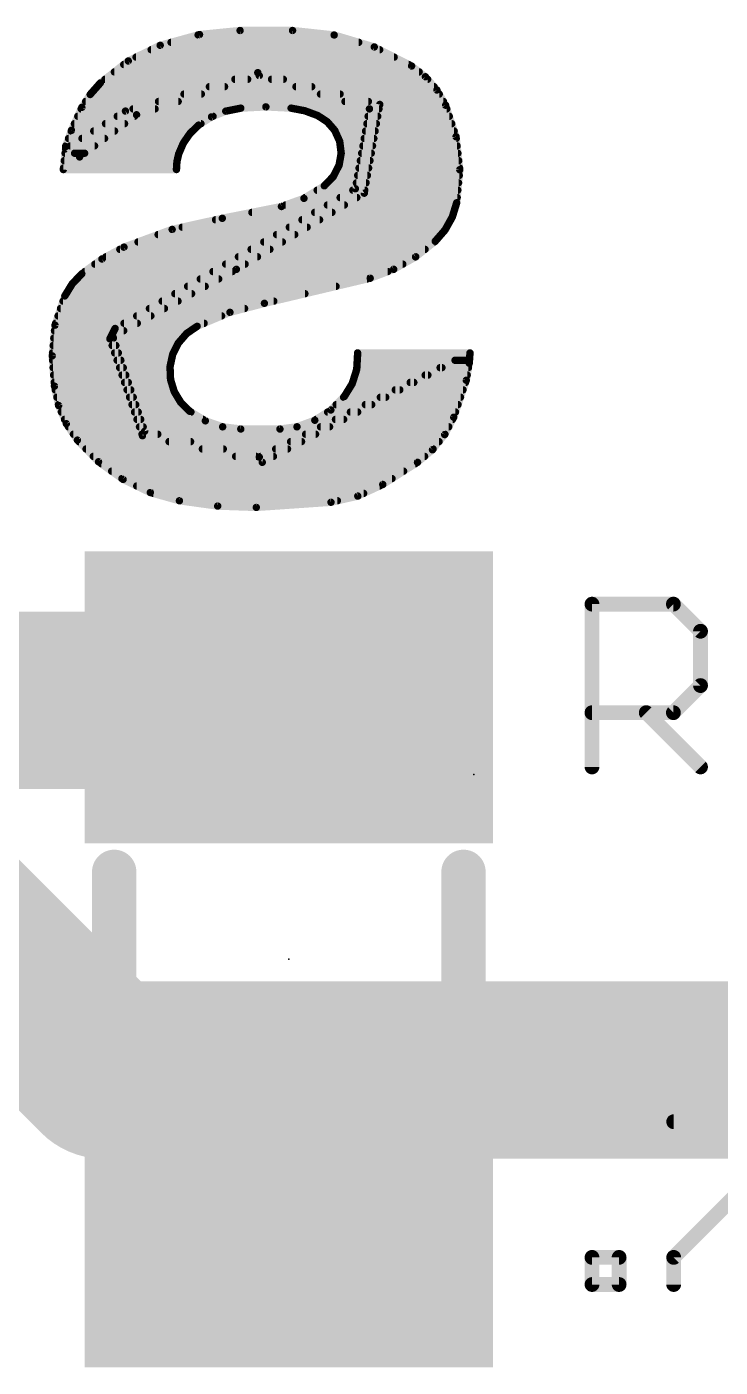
# Model space of a CAD drawing. Extents: x -25 to 82, y -12 to 21.
# Drawn here: x 34.787 to 37.169, y 6.345 to 10.95 of the extents above; entities that cross this region are included whole.
import ezdxf

# ---------------------------------------------------------------- set-up
doc = ezdxf.new("R2010")
doc.units = 0
for name, color, linetype in [('1', 12, 'CONTINUOUS'), ('16', 132, 'CONTINUOUS'), ('21', 53, 'CONTINUOUS'), ('22', 53, 'CONTINUOUS'), ('23', 53, 'CONTINUOUS'), ('24', 53, 'CONTINUOUS'), ('25', 253, 'CONTINUOUS'), ('27', 253, 'CONTINUOUS'), ('29', 253, 'CONTINUOUS'), ('31', 253, 'CONTINUOUS')]:
    doc.layers.add(name, color=color, linetype=linetype)

# ---------------------------------------------------------------- blocks, each defined once
blk = doc.blocks.new('RECT')
blk.add_solid([(-0.5, -0.5), (0.5, -0.5), (-0.5, 0.5), (0.5, 0.5)])

msp = doc.modelspace()

# ---------------------------------------------------------------- linework, layer by layer
at = {"layer": '1'}
for points, const_width in [([(29.8679, 8.636), (35.306, 8.636)], 0.6096), ([(35.687, 8.636), (35.687, 8.647)], 0.4064), ([(35.306, 8.636), (35.687, 8.636)], 0.4064)]:
    msp.add_lwpolyline(points, dxfattribs=dict(at, const_width=const_width))
for points, const_width in [([(35.306, 8.4836, 1), (35.306, 8.7884)], 0.3048), ([(35.7886, 8.647, 1), (35.5854, 8.647)], 0.2032), ([(35.306, 8.7376, 1), (35.306, 8.5344)], 0.2032), ([(35.687, 8.5344, 1), (35.687, 8.7376)], 0.2032), ([(35.5854, 8.636, 1), (35.7886, 8.636)], 0.2032)]:
    msp.add_lwpolyline(points, format="xyb", dxfattribs=dict(at, const_width=const_width))
at = {"layer": '16', "const_width": 0.6096}
for points in [[(33.782, 8.636), (35.052, 7.366)], [(35.052, 7.366), (43.2519, 7.366)]]:
    msp.add_lwpolyline(points, dxfattribs=at)
at = {"layer": '16', "const_width": 0.3048}
for points in [[(35.052, 7.5184, 1), (35.052, 7.2136)], [(34.9442, 7.2582, 1), (35.1598, 7.4738)]]:
    msp.add_lwpolyline(points, format="xyb", dxfattribs=at)
at = {"layer": '21', "const_width": 0.1524}
for points in [[(35.087, 7.447), (35.087, 8.047)], [(36.287, 7.447), (36.287, 8.047)]]:
    msp.add_lwpolyline(points, dxfattribs=at)
at = {"layer": '21', "const_width": 0.0762}
for points in [[(35.1251, 8.047, 1), (35.0489, 8.047)], [(36.3251, 8.047, 1), (36.2489, 8.047)], [(35.0489, 7.447, 1), (35.1251, 7.447)], [(36.2489, 7.447, 1), (36.3251, 7.447)]]:
    msp.add_lwpolyline(points, format="xyb", dxfattribs=at)
at = {"layer": '22', "const_width": 0.0254}
for points in [[(35.245, 10.8864), (35.3801, 10.9233)], [(35.3754, 10.922), (35.8401, 10.922)], [(35.3801, 10.9233), (35.5194, 10.9372)], [(35.5194, 10.9372), (35.6997, 10.9372)], [(35.6997, 10.9372), (35.8427, 10.9217)], [(35.8427, 10.9217), (35.9805, 10.8806)], [(35.1353, 10.8326), (35.245, 10.8864)], [(35.214, 10.8712), (35.999, 10.8712)], [(35.2824, 10.8966), (35.927, 10.8966)], [(35.9805, 10.8806), (36.1086, 10.8153)], [(35.0393, 10.7569), (35.1353, 10.8326)], [(35.1198, 10.8204), (36.0986, 10.8204)], [(35.1622, 10.8458), (36.0488, 10.8458)], [(36.1086, 10.8153), (36.1561, 10.7784)], [(35.0554, 10.7696), (35.5456, 10.7696)], [(35.0876, 10.795), (36.1347, 10.795)], [(35.1257, 10.6604), (35.5803, 10.7925)], [(35.5854, 10.7823), (35.1638, 10.6477)], [(35.5015, 10.7696), (35.6681, 10.7696)], [(35.5803, 10.7925), (35.9994, 10.6832)], [(35.9639, 10.668), (35.5854, 10.7823)], [(35.6275, 10.7696), (36.1638, 10.7696)], [(36.1561, 10.7784), (36.1956, 10.7329)], [(34.9758, 10.6731), (35.0044, 10.7174)], [(35.0044, 10.7174), (35.0393, 10.7569)], [(35.0057, 10.7188), (35.3865, 10.7188)], [(35.0281, 10.7442), (35.4661, 10.7442)], [(35.3267, 10.7188), (35.8629, 10.7188)], [(35.4141, 10.7442), (35.7655, 10.7442)], [(35.7116, 10.7442), (36.1858, 10.7442)], [(35.7957, 10.7188), (36.2037, 10.7188)], [(36.1956, 10.7329), (36.2255, 10.6807)], [(34.9402, 10.5943), (34.9758, 10.6731)], [(34.9889, 10.6934), (35.3069, 10.6934)], [(35.2393, 10.6934), (35.9603, 10.6934)], [(35.5219, 10.6705), (35.4703, 10.6602)], [(35.6082, 10.675), (35.5219, 10.6705)], [(35.6946, 10.6705), (35.6082, 10.675)], [(35.7414, 10.6616), (35.6946, 10.6705)], [(35.8798, 10.6934), (36.2182, 10.6934)], [(35.9994, 10.6832), (35.9461, 10.3784)], [(36.2255, 10.6807), (36.2613, 10.5724)], [(34.9199, 10.5308), (35.1257, 10.6604)], [(34.962, 10.6426), (35.1569, 10.6426)], [(35.1638, 10.6477), (34.9682, 10.5029)], [(34.9735, 10.668), (35.2274, 10.668)], [(35.0974, 10.6426), (35.4266, 10.6426)], [(35.1519, 10.668), (35.5094, 10.668)], [(35.4214, 10.6405), (35.3771, 10.6121)], [(35.4703, 10.6602), (35.4214, 10.6405)], [(35.7078, 10.668), (35.9967, 10.668)], [(35.7861, 10.6451), (35.7414, 10.6616)], [(35.8188, 10.6238), (35.7861, 10.6451)], [(35.7899, 10.6426), (35.9923, 10.6426)], [(35.9156, 10.3937), (35.9639, 10.668)], [(35.9594, 10.6426), (36.2381, 10.6426)], [(35.9639, 10.668), (36.2297, 10.668)], [(34.9199, 10.5385), (34.9402, 10.5943)], [(34.9393, 10.5918), (35.0883, 10.5918)], [(34.9505, 10.6172), (35.1226, 10.6172)], [(35.0168, 10.5918), (35.3559, 10.5918)], [(35.0571, 10.6172), (35.3851, 10.6172)], [(35.3477, 10.5839), (35.3245, 10.5505)], [(35.3771, 10.6121), (35.3477, 10.5839)], [(35.8445, 10.5943), (35.8188, 10.6238)], [(35.8246, 10.6172), (35.9879, 10.6172)], [(35.8616, 10.5567), (35.8445, 10.5943)], [(35.8456, 10.5918), (35.9834, 10.5918)], [(35.9505, 10.5918), (36.2549, 10.5918)], [(35.955, 10.6172), (36.2465, 10.6172)], [(34.9682, 10.5029), (34.9199, 10.5385)], [(34.9208, 10.541), (35.0197, 10.541)], [(34.9301, 10.5664), (35.054, 10.5664)], [(34.9361, 10.541), (35.3205, 10.541)], [(34.9764, 10.5664), (35.3356, 10.5664)], [(35.3245, 10.5505), (35.3085, 10.5131)], [(35.8572, 10.5664), (35.979, 10.5664)], [(35.8668, 10.5157), (35.8616, 10.5567)], [(35.8636, 10.541), (35.9745, 10.541)], [(35.9415, 10.541), (36.2649, 10.541)], [(35.946, 10.5664), (36.262, 10.5664)], [(36.2613, 10.5724), (36.2742, 10.459)], [(34.9123, 10.4597), (34.9199, 10.5308)], [(34.9156, 10.4902), (35.3033, 10.4902)], [(34.9183, 10.5156), (35.3096, 10.5156)], [(34.951, 10.5156), (34.9854, 10.5156)], [(35.3025, 10.4867), (35.3009, 10.4597)], [(35.3085, 10.5131), (35.3025, 10.4867)], [(35.8597, 10.475), (35.8668, 10.5157)], [(35.8624, 10.4902), (35.9657, 10.4902)], [(35.8668, 10.5156), (35.9701, 10.5156)], [(35.9326, 10.4902), (36.2706, 10.4902)], [(35.9371, 10.5156), (36.2677, 10.5156)], [(35.3009, 10.4597), (34.9123, 10.4597)], [(34.9128, 10.4648), (35.3012, 10.4648)], [(35.8396, 10.4356), (35.8597, 10.475)], [(35.8545, 10.4648), (35.9612, 10.4648)], [(35.9281, 10.4648), (36.2735, 10.4648)], [(36.2742, 10.459), (36.2636, 10.3454)], [(35.0901, 9.9136), (35.9156, 10.3937)], [(35.7389, 10.3607), (35.8089, 10.4038)], [(35.8089, 10.4038), (35.8396, 10.4356)], [(35.8187, 10.414), (35.9523, 10.414)], [(35.8415, 10.4394), (35.9568, 10.4394)], [(35.9192, 10.414), (36.27, 10.414)], [(35.9236, 10.4394), (36.2724, 10.4394)], [(35.9461, 10.3784), (35.5067, 10.1168)], [(35.6616, 10.3327), (35.7389, 10.3607)], [(35.743, 10.3632), (35.9206, 10.3632)], [(35.7842, 10.3886), (35.9479, 10.3886)], [(35.8632, 10.3632), (36.2653, 10.3632)], [(35.9068, 10.3886), (36.2676, 10.3886)], [(35.4584, 10.2921), (35.6616, 10.3327)], [(35.56, 10.3124), (35.8352, 10.3124)], [(35.6757, 10.3378), (35.8779, 10.3378)], [(35.7758, 10.3124), (36.2534, 10.3124)], [(35.8195, 10.3378), (36.2612, 10.3378)], [(36.2636, 10.3454), (36.2485, 10.2965)], [(35.2861, 10.254), (35.4584, 10.2921)], [(35.3206, 10.2616), (35.7499, 10.2616)], [(35.4353, 10.287), (35.7926, 10.287)], [(35.6885, 10.2616), (36.229, 10.2616)], [(35.7321, 10.287), (36.2432, 10.287)], [(36.2485, 10.2965), (36.2235, 10.2518)], [(35.1206, 10.193), (35.2861, 10.254)], [(35.1689, 10.2108), (35.6646, 10.2108)], [(35.2379, 10.2362), (35.7073, 10.2362)], [(35.6011, 10.2108), (36.1868, 10.2108)], [(35.6448, 10.2362), (36.2099, 10.2362)], [(36.1899, 10.2133), (36.1223, 10.1595)], [(36.2235, 10.2518), (36.1899, 10.2133)], [(35.0449, 10.1525), (35.1206, 10.193)], [(35.1064, 10.1854), (35.6219, 10.1854)], [(35.5574, 10.1854), (36.1548, 10.1854)], [(34.9758, 10.1016), (35.0449, 10.1525)], [(35.0207, 10.1346), (35.5366, 10.1346)], [(35.059, 10.16), (35.5793, 10.16)], [(35.4701, 10.1346), (36.0784, 10.1346)], [(35.5138, 10.16), (36.1229, 10.16)], [(36.1223, 10.1595), (36.0472, 10.1169)], [(34.9426, 10.0666), (34.9758, 10.1016)], [(34.9589, 10.0838), (35.4461, 10.0838)], [(34.9861, 10.1092), (35.4928, 10.1092)], [(35.5067, 10.1168), (35.0825, 9.8857)], [(35.3827, 10.0838), (35.9559, 10.0838)], [(35.4264, 10.1092), (36.0269, 10.1092)], [(35.9664, 10.0863), (35.6032, 10)], [(36.0472, 10.1169), (35.9664, 10.0863)], [(34.8836, 9.9251), (34.9174, 10.0254)], [(34.9174, 10.0254), (34.9426, 10.0666)], [(34.922, 10.033), (35.3529, 10.033)], [(34.9376, 10.0584), (35.3995, 10.0584)], [(35.2954, 10.033), (35.7421, 10.033)], [(35.3391, 10.0584), (35.849, 10.0584)], [(34.9029, 9.9822), (35.2596, 9.9822)], [(34.9114, 10.0076), (35.3063, 10.0076)], [(35.2081, 9.9822), (35.535, 9.9822)], [(35.2517, 10.0076), (35.6352, 10.0076)], [(35.6032, 10), (35.4847, 9.9691)], [(34.8943, 9.9568), (35.213, 9.9568)], [(35.1644, 9.9568), (35.4558, 9.9568)], [(35.4847, 9.9691), (35.372, 9.9212)], [(34.8742, 9.8196), (34.8836, 9.9251)], [(34.8819, 9.906), (35.1198, 9.906)], [(34.8858, 9.9314), (35.1664, 9.9314)], [(35.0723, 9.8781), (35.0901, 9.9136)], [(35.0863, 9.906), (35.3498, 9.906)], [(35.1207, 9.9314), (35.396, 9.9314)], [(35.336, 9.8965), (35.3074, 9.8636)], [(35.372, 9.9212), (35.336, 9.8965)], [(34.8774, 9.8552), (35.0927, 9.8552)], [(34.8796, 9.8806), (35.0842, 9.8806)], [(35.1841, 9.5453), (35.0723, 9.8781)], [(35.0736, 9.8806), (35.3222, 9.8806)], [(35.08, 9.8552), (35.3032, 9.8552)], [(35.0825, 9.8857), (35.1917, 9.5606)], [(35.3074, 9.8636), (35.2879, 9.8246)], [(34.8818, 9.7155), (34.8742, 9.8196)], [(34.8751, 9.8298), (35.1013, 9.8298)], [(34.8753, 9.8044), (35.1098, 9.8044)], [(35.0885, 9.8298), (35.2905, 9.8298)], [(35.0971, 9.8044), (35.2835, 9.8044)], [(35.2879, 9.8246), (35.2788, 9.782)], [(35.5854, 9.4717), (36.3093, 9.8298)], [(36.3093, 9.8298), (35.5956, 9.4539)], [(35.9202, 9.7731), (35.9232, 9.8247)], [(35.922, 9.8044), (36.2611, 9.8044)], [(35.9232, 9.8247), (35.9232, 9.8298)], [(35.9232, 9.8298), (36.3093, 9.8298)], [(36.258, 9.8044), (36.3075, 9.8044)], [(36.3093, 9.8298), (36.3068, 9.7942)], [(34.8772, 9.779), (35.1183, 9.779)], [(34.879, 9.7536), (35.1269, 9.7536)], [(35.1056, 9.779), (35.2789, 9.779)], [(35.1141, 9.7536), (35.28, 9.7536)], [(35.2788, 9.782), (35.2806, 9.7384)], [(35.9046, 9.7239), (35.9202, 9.7731)], [(35.914, 9.7536), (36.1646, 9.7536)], [(35.9205, 9.779), (36.2129, 9.779)], [(36.1553, 9.7536), (36.2997, 9.7536)], [(36.2066, 9.779), (36.3041, 9.779)], [(36.3068, 9.7942), (36.2966, 9.7358)], [(34.8809, 9.7282), (35.1354, 9.7282)], [(34.8961, 9.6491), (34.8818, 9.7155)], [(35.1227, 9.7282), (35.2837, 9.7282)], [(35.2806, 9.7384), (35.2932, 9.6968)], [(35.8775, 9.6799), (35.9046, 9.7239)], [(35.906, 9.7282), (36.1164, 9.7282)], [(36.1039, 9.7282), (36.294, 9.7282)], [(36.2966, 9.7358), (36.2534, 9.6088)], [(34.8845, 9.7028), (35.1439, 9.7028)], [(34.89, 9.6774), (35.1525, 9.6774)], [(35.1312, 9.7028), (35.2914, 9.7028)], [(35.1397, 9.6774), (35.3049, 9.6774)], [(35.2932, 9.6968), (35.3157, 9.6596)], [(35.3157, 9.6596), (35.3466, 9.6291)], [(35.8313, 9.6336), (35.8775, 9.6799)], [(35.875, 9.6774), (36.0199, 9.6774)], [(35.8916, 9.7028), (36.0682, 9.7028)], [(36.0012, 9.6774), (36.2767, 9.6774)], [(36.0526, 9.7028), (36.2854, 9.7028)], [(34.8955, 9.652), (35.161, 9.652)], [(34.9227, 9.5865), (34.8961, 9.6491)], [(34.9056, 9.6266), (35.1695, 9.6266)], [(35.1483, 9.652), (35.3234, 9.652)], [(35.1568, 9.6266), (35.3507, 9.6266)], [(35.3466, 9.6291), (35.4002, 9.5964)], [(35.7763, 9.5984), (35.8313, 9.6336)], [(35.8203, 9.6266), (35.9235, 9.6266)], [(35.8496, 9.652), (35.9717, 9.652)], [(35.8985, 9.6266), (36.2595, 9.6266)], [(35.9499, 9.652), (36.2681, 9.652)], [(34.9164, 9.6012), (35.1781, 9.6012)], [(34.9606, 9.5301), (34.9227, 9.5865)], [(34.9299, 9.5758), (35.1866, 9.5758)], [(35.1653, 9.6012), (35.3924, 9.6012)], [(35.1739, 9.5758), (35.4597, 9.5758)], [(35.4002, 9.5964), (35.4596, 9.5758)], [(35.4596, 9.5758), (35.5219, 9.5682)], [(35.5219, 9.5682), (35.6565, 9.5682)], [(35.6565, 9.5682), (35.7149, 9.5758)], [(35.7149, 9.5758), (35.7763, 9.5984)], [(35.7149, 9.5758), (35.827, 9.5758)], [(35.7806, 9.6012), (35.8753, 9.6012)], [(35.7958, 9.5758), (36.2363, 9.5758)], [(35.8472, 9.6012), (36.2495, 9.6012)], [(36.2534, 9.6088), (36.2225, 9.5493)], [(34.947, 9.5504), (35.2369, 9.5504)], [(35.0332, 9.4558), (34.9606, 9.5301)], [(34.9656, 9.525), (35.3494, 9.525)], [(35.1824, 9.5504), (35.7788, 9.5504)], [(35.5956, 9.4539), (35.1841, 9.5453)], [(35.1917, 9.5606), (35.5854, 9.4717)], [(35.2755, 9.525), (35.7306, 9.525)], [(35.6931, 9.525), (36.203, 9.525)], [(35.7445, 9.5504), (36.2231, 9.5504)], [(36.2225, 9.5493), (36.1805, 9.4969)], [(34.9904, 9.4996), (35.4618, 9.4996)], [(35.0152, 9.4742), (35.5743, 9.4742)], [(35.3899, 9.4996), (35.6824, 9.4996)], [(35.5042, 9.4742), (35.6341, 9.4742)], [(35.5905, 9.4742), (36.1533, 9.4742)], [(35.6418, 9.4996), (36.1826, 9.4996)], [(36.1805, 9.4969), (36.129, 9.4539)], [(35.1176, 9.3952), (35.0332, 9.4558)], [(35.0429, 9.4488), (36.121, 9.4488)], [(36.129, 9.4539), (36.0096, 9.3777)], [(35.0783, 9.4234), (36.0812, 9.4234)], [(35.1136, 9.398), (36.0414, 9.398)], [(35.2111, 9.35), (35.1176, 9.3952)], [(35.1644, 9.3726), (35.9986, 9.3726)], [(35.3111, 9.3218), (35.2111, 9.35)], [(35.2212, 9.3472), (35.9439, 9.3472)], [(35.9239, 9.3379), (35.8318, 9.3167)], [(36.0096, 9.3777), (35.9239, 9.3379)], [(35.4426, 9.3036), (35.3111, 9.3218)], [(35.3111, 9.3218), (35.8539, 9.3218)], [(35.5752, 9.2989), (35.4426, 9.3036)], [(35.8318, 9.3167), (35.5752, 9.2989)]]:
    msp.add_lwpolyline(points, dxfattribs=at)
at = {"layer": '22', "const_width": 0.0127}
for points in [[(35.3754, 10.9284, 1), (35.3754, 10.9157)], [(35.3794, 10.9296, 1), (35.3807, 10.917)], [(35.3818, 10.9171, 1), (35.3784, 10.9294)], [(35.5194, 10.9436, 1), (35.5194, 10.9309)], [(35.52, 10.9309, 1), (35.5188, 10.9435)], [(35.7004, 10.9435, 1), (35.699, 10.9309)], [(35.6997, 10.9309, 1), (35.6997, 10.9436)], [(35.8445, 10.9278, 1), (35.8409, 10.9156)], [(35.8401, 10.9157, 1), (35.8401, 10.9284)], [(35.842, 10.9154, 1), (35.8434, 10.928)], [(35.214, 10.8775, 1), (35.214, 10.8649)], [(35.2433, 10.8925, 1), (35.2467, 10.8803)], [(35.2478, 10.8807, 1), (35.2422, 10.8921)], [(35.2824, 10.903, 1), (35.2824, 10.8903)], [(35.927, 10.8903, 1), (35.927, 10.903)], [(35.9834, 10.8863, 1), (35.9776, 10.875)], [(35.9787, 10.8746, 1), (35.9823, 10.8867)], [(35.999, 10.8649, 1), (35.999, 10.8775)], [(35.1198, 10.8268, 1), (35.1198, 10.8141)], [(35.1325, 10.8383, 1), (35.1381, 10.8269)], [(35.1392, 10.8276, 1), (35.1313, 10.8376)], [(35.1622, 10.8521, 1), (35.1622, 10.8395)], [(36.0488, 10.8395, 1), (36.0488, 10.8521)], [(36.0986, 10.8141, 1), (36.0986, 10.8268)], [(36.1125, 10.8203, 1), (36.1047, 10.8103)], [(36.1057, 10.8096, 1), (36.1115, 10.821)], [(35.0554, 10.7759, 1), (35.0554, 10.7633)], [(35.0876, 10.8013, 1), (35.0876, 10.7887)], [(35.5015, 10.7759, 1), (35.5015, 10.7633)], [(35.5456, 10.7633, 1), (35.5456, 10.7759)], [(35.5819, 10.7986, 1), (35.5787, 10.7864)], [(35.5821, 10.7864, 1), (35.5785, 10.7986)], [(35.5872, 10.7884, 1), (35.5836, 10.7762)], [(35.5873, 10.7763, 1), (35.5835, 10.7883)], [(35.6275, 10.7759, 1), (35.6275, 10.7633)], [(35.6681, 10.7633, 1), (35.6681, 10.7759)], [(36.1347, 10.7887, 1), (36.1347, 10.8013)], [(36.1609, 10.7825, 1), (36.1513, 10.7742)], [(36.1522, 10.7734, 1), (36.16, 10.7834)], [(36.1638, 10.7633, 1), (36.1638, 10.7759)], [(35.0098, 10.7139, 1), (34.9991, 10.7208)], [(35.0057, 10.7251, 1), (35.0057, 10.7125)], [(35.0281, 10.7506, 1), (35.0281, 10.7379)], [(35.0354, 10.7619, 1), (35.0432, 10.7519)], [(35.0441, 10.7527, 1), (35.0345, 10.7611)], [(35.3267, 10.7251, 1), (35.3267, 10.7125)], [(35.3865, 10.7125, 1), (35.3865, 10.7251)], [(35.4141, 10.7506, 1), (35.4141, 10.7379)], [(35.4661, 10.7379, 1), (35.4661, 10.7506)], [(35.7116, 10.7506, 1), (35.7116, 10.7379)], [(35.7655, 10.7379, 1), (35.7655, 10.7506)], [(35.7957, 10.7251, 1), (35.7957, 10.7125)], [(35.8629, 10.7125, 1), (35.8629, 10.7251)], [(36.1858, 10.7379, 1), (36.1858, 10.7506)], [(36.2011, 10.7361, 1), (36.1901, 10.7298)], [(36.1908, 10.7288, 1), (36.2004, 10.7371)], [(36.2037, 10.7125, 1), (36.2037, 10.7251)], [(34.9705, 10.6765, 1), (34.9811, 10.6697)], [(34.9816, 10.6705, 1), (34.97, 10.6757)], [(34.9889, 10.6997, 1), (34.9889, 10.6871)], [(34.9997, 10.7216, 1), (35.0092, 10.7132)], [(35.2393, 10.6997, 1), (35.2393, 10.6871)], [(35.3069, 10.6871, 1), (35.3069, 10.6997)], [(35.5216, 10.6768, 1), (35.5222, 10.6642)], [(35.5231, 10.6643, 1), (35.5207, 10.6767)], [(35.6086, 10.6813, 1), (35.6079, 10.6686)], [(35.6086, 10.6686, 1), (35.6079, 10.6813)], [(35.6958, 10.6767, 1), (35.6934, 10.6643)], [(35.6943, 10.6642, 1), (35.6949, 10.6768)], [(35.8798, 10.6997, 1), (35.8798, 10.6871)], [(35.9603, 10.6871, 1), (35.9603, 10.6997)], [(36.0057, 10.6821, 1), (35.9931, 10.6843)], [(35.9978, 10.6771, 1), (36.001, 10.6893)], [(36.2182, 10.6871, 1), (36.2182, 10.6997)], [(36.2315, 10.6827, 1), (36.2195, 10.6787)], [(36.22, 10.6775, 1), (36.231, 10.6839)], [(34.962, 10.6489, 1), (34.962, 10.6363)], [(34.9735, 10.6744, 1), (34.9735, 10.6617)], [(35.0974, 10.6489, 1), (35.0974, 10.6363)], [(35.1239, 10.6665, 1), (35.1275, 10.6543)], [(35.1291, 10.655, 1), (35.1223, 10.6658)], [(35.1519, 10.6744, 1), (35.1519, 10.6617)], [(35.1569, 10.6363, 1), (35.1569, 10.6489)], [(35.1619, 10.6537, 1), (35.1657, 10.6417)], [(35.1676, 10.6426, 1), (35.16, 10.6528)], [(35.2274, 10.6617, 1), (35.2274, 10.6744)], [(35.4191, 10.6464, 1), (35.4238, 10.6346)], [(35.4249, 10.6352, 1), (35.418, 10.6459)], [(35.4266, 10.6363, 1), (35.4266, 10.6489)], [(35.469, 10.6664, 1), (35.4715, 10.654)], [(35.4726, 10.6543, 1), (35.4679, 10.6661)], [(35.5094, 10.6617, 1), (35.5094, 10.6744)], [(35.7078, 10.6744, 1), (35.7078, 10.6617)], [(35.7436, 10.6676, 1), (35.7392, 10.6557)], [(35.7402, 10.6554, 1), (35.7426, 10.6679)], [(35.7896, 10.6504, 1), (35.7826, 10.6398)], [(35.7899, 10.6489, 1), (35.7899, 10.6363)], [(35.7839, 10.6391, 1), (35.7883, 10.6511)], [(35.9594, 10.6489, 1), (35.9594, 10.6363)], [(35.9639, 10.6744, 1), (35.9639, 10.6617)], [(35.9702, 10.6669, 1), (35.9576, 10.6691)], [(35.9621, 10.6619, 1), (35.9657, 10.6741)], [(35.9923, 10.6363, 1), (35.9923, 10.6489)], [(35.9967, 10.6617, 1), (35.9967, 10.6744)], [(36.2297, 10.6617, 1), (36.2297, 10.6744)], [(36.2381, 10.6363, 1), (36.2381, 10.6489)], [(34.9393, 10.5982, 1), (34.9393, 10.5855)], [(34.9344, 10.5969, 1), (34.946, 10.5917)], [(34.9462, 10.5921, 1), (34.9342, 10.5965)], [(34.9505, 10.6235, 1), (34.9505, 10.6109)], [(35.0168, 10.5982, 1), (35.0168, 10.5855)], [(35.0571, 10.6235, 1), (35.0571, 10.6109)], [(35.0883, 10.5855, 1), (35.0883, 10.5982)], [(35.1226, 10.6109, 1), (35.1226, 10.6235)], [(35.3433, 10.5885, 1), (35.3521, 10.5794)], [(35.3529, 10.5803, 1), (35.3425, 10.5876)], [(35.3559, 10.5855, 1), (35.3559, 10.5982)], [(35.3737, 10.6174, 1), (35.3805, 10.6068)], [(35.3815, 10.6075, 1), (35.3727, 10.6167)], [(35.3851, 10.6109, 1), (35.3851, 10.6235)], [(35.8236, 10.6279, 1), (35.8141, 10.6196)], [(35.8154, 10.6185, 1), (35.8223, 10.6291)], [(35.8246, 10.6235, 1), (35.8246, 10.6109)], [(35.8503, 10.5969, 1), (35.8387, 10.5917)], [(35.8456, 10.5982, 1), (35.8456, 10.5855)], [(35.8397, 10.5901, 1), (35.8493, 10.5985)], [(35.9505, 10.5982, 1), (35.9505, 10.5855)], [(35.955, 10.6235, 1), (35.955, 10.6109)], [(35.9834, 10.5855, 1), (35.9834, 10.5982)], [(35.9879, 10.6109, 1), (35.9879, 10.6235)], [(36.2465, 10.6109, 1), (36.2465, 10.6235)], [(36.2549, 10.5855, 1), (36.2549, 10.5982)], [(34.9237, 10.5436, 1), (34.9161, 10.5334)], [(34.9139, 10.5407, 1), (34.9259, 10.5363)], [(34.9208, 10.5473, 1), (34.9208, 10.5347)], [(34.9301, 10.5727, 1), (34.9301, 10.5601)], [(34.9361, 10.5473, 1), (34.9361, 10.5347)], [(34.9764, 10.5727, 1), (34.9764, 10.5601)], [(35.0197, 10.5347, 1), (35.0197, 10.5473)], [(35.054, 10.5601, 1), (35.054, 10.5727)], [(35.3193, 10.5541, 1), (35.3298, 10.5469)], [(35.3304, 10.548, 1), (35.3187, 10.553)], [(35.3205, 10.5347, 1), (35.3205, 10.5473)], [(35.3356, 10.5601, 1), (35.3356, 10.5727)], [(35.8572, 10.5727, 1), (35.8572, 10.5601)], [(35.8679, 10.5575, 1), (35.8553, 10.5559)], [(35.8558, 10.5541, 1), (35.8674, 10.5593)], [(35.8636, 10.5473, 1), (35.8636, 10.5347)], [(35.9415, 10.5473, 1), (35.9415, 10.5347)], [(35.946, 10.5727, 1), (35.946, 10.5601)], [(35.9745, 10.5347, 1), (35.9745, 10.5473)], [(35.979, 10.5601, 1), (35.979, 10.5727)], [(36.2676, 10.5731, 1), (36.255, 10.5716)], [(36.2553, 10.5704, 1), (36.2673, 10.5744)], [(36.262, 10.5601, 1), (36.262, 10.5727)], [(36.2649, 10.5347, 1), (36.2649, 10.5473)], [(34.9156, 10.4965, 1), (34.9156, 10.4839)], [(34.9183, 10.522, 1), (34.9183, 10.5093)], [(34.9165, 10.5362, 1), (34.9233, 10.5254)], [(34.9262, 10.5301, 1), (34.9136, 10.5315)], [(34.951, 10.522, 1), (34.951, 10.5093)], [(34.9644, 10.508, 1), (34.972, 10.4978)], [(34.9644, 10.4978, 1), (34.972, 10.508)], [(34.9854, 10.5093, 1), (34.9854, 10.522)], [(35.3089, 10.4863, 1), (35.2962, 10.4871)], [(35.3027, 10.5156, 1), (35.3143, 10.5106)], [(35.3147, 10.5117, 1), (35.3023, 10.5145)], [(35.3033, 10.4839, 1), (35.3033, 10.4965)], [(35.3096, 10.5093, 1), (35.3096, 10.522)], [(35.8624, 10.4965, 1), (35.8624, 10.4839)], [(35.8668, 10.522, 1), (35.8668, 10.5093)], [(35.8605, 10.5149, 1), (35.8731, 10.5165)], [(35.8731, 10.5146, 1), (35.8606, 10.5168)], [(35.9326, 10.4965, 1), (35.9326, 10.4839)], [(35.9371, 10.522, 1), (35.9371, 10.5093)], [(35.9657, 10.4839, 1), (35.9657, 10.4965)], [(35.9701, 10.5093, 1), (35.9701, 10.522)], [(36.2677, 10.5093, 1), (36.2677, 10.522)], [(36.2706, 10.4839, 1), (36.2706, 10.4965)], [(34.906, 10.4604, 1), (34.9186, 10.459)], [(34.9123, 10.466, 1), (34.9123, 10.4534)], [(34.9128, 10.4711, 1), (34.9128, 10.4585)], [(35.2946, 10.4601, 1), (35.3072, 10.4593)], [(35.2963, 10.4881, 1), (35.3087, 10.4853)], [(35.3009, 10.4534, 1), (35.3009, 10.466)], [(35.3012, 10.4585, 1), (35.3012, 10.4711)], [(35.8545, 10.4711, 1), (35.8545, 10.4585)], [(35.8534, 10.4761, 1), (35.866, 10.4739)], [(35.8654, 10.4721, 1), (35.854, 10.4779)], [(35.9281, 10.4711, 1), (35.9281, 10.4585)], [(35.9612, 10.4585, 1), (35.9612, 10.4711)], [(36.2805, 10.4584, 1), (36.2679, 10.4596)], [(36.2679, 10.4583, 1), (36.2805, 10.4597)], [(36.2735, 10.4585, 1), (36.2735, 10.4711)], [(35.8043, 10.4082, 1), (35.8135, 10.3994)], [(35.8122, 10.3984, 1), (35.8056, 10.4092)], [(35.8187, 10.4203, 1), (35.8187, 10.4077)], [(35.8339, 10.4385, 1), (35.8453, 10.4327)], [(35.8442, 10.4312, 1), (35.835, 10.44)], [(35.8415, 10.4458, 1), (35.8415, 10.4331)], [(35.9188, 10.3882, 1), (35.9124, 10.3992)], [(35.9192, 10.4203, 1), (35.9192, 10.4077)], [(35.9236, 10.4458, 1), (35.9236, 10.4331)], [(35.9523, 10.4077, 1), (35.9523, 10.4203)], [(35.9568, 10.4331, 1), (35.9568, 10.4458)], [(36.27, 10.4077, 1), (36.27, 10.4203)], [(36.2724, 10.4331, 1), (36.2724, 10.4458)], [(35.7356, 10.3661, 1), (35.7422, 10.3553)], [(35.743, 10.3696, 1), (35.743, 10.3569)], [(35.7411, 10.3547, 1), (35.7368, 10.3666)], [(35.7842, 10.3949, 1), (35.7842, 10.3823)], [(35.8632, 10.3696, 1), (35.8632, 10.3569)], [(35.9068, 10.3949, 1), (35.9068, 10.3823)], [(35.9093, 10.3948, 1), (35.9219, 10.3926)], [(35.9206, 10.3569, 1), (35.9206, 10.3696)], [(35.9398, 10.3795, 1), (35.9524, 10.3773)], [(35.9493, 10.3729, 1), (35.9429, 10.3839)], [(35.9479, 10.3823, 1), (35.9479, 10.3949)], [(36.2653, 10.3569, 1), (36.2653, 10.3696)], [(36.2676, 10.3823, 1), (36.2676, 10.3949)], [(35.56, 10.3187, 1), (35.56, 10.3061)], [(35.6594, 10.3387, 1), (35.6638, 10.3267)], [(35.6628, 10.3265, 1), (35.6604, 10.3389)], [(35.6757, 10.3441, 1), (35.6757, 10.3315)], [(35.7758, 10.3187, 1), (35.7758, 10.3061)], [(35.8195, 10.3441, 1), (35.8195, 10.3315)], [(35.8352, 10.3061, 1), (35.8352, 10.3187)], [(35.8779, 10.3315, 1), (35.8779, 10.3441)], [(36.2534, 10.3061, 1), (36.2534, 10.3187)], [(36.2573, 10.346, 1), (36.2699, 10.3448)], [(36.2697, 10.3435, 1), (36.2575, 10.3473)], [(36.2612, 10.3315, 1), (36.2612, 10.3441)], [(35.3206, 10.2679, 1), (35.3206, 10.2553)], [(35.4353, 10.2934, 1), (35.4353, 10.2807)], [(35.4572, 10.2983, 1), (35.4596, 10.2859)], [(35.4598, 10.2859, 1), (35.457, 10.2983)], [(35.6885, 10.2679, 1), (35.6885, 10.2553)], [(35.7321, 10.2934, 1), (35.7321, 10.2807)], [(35.7499, 10.2553, 1), (35.7499, 10.2679)], [(35.7926, 10.2807, 1), (35.7926, 10.2934)], [(36.229, 10.2553, 1), (36.229, 10.2679)], [(36.2424, 10.2984, 1), (36.2545, 10.2946)], [(36.254, 10.2934, 1), (36.2429, 10.2996)], [(36.2432, 10.2807, 1), (36.2432, 10.2934)], [(35.1689, 10.2172, 1), (35.1689, 10.2045)], [(35.2379, 10.2425, 1), (35.2379, 10.2299)], [(35.2848, 10.2602, 1), (35.2875, 10.2478)], [(35.2883, 10.248, 1), (35.284, 10.2599)], [(35.6011, 10.2172, 1), (35.6011, 10.2045)], [(35.6448, 10.2425, 1), (35.6448, 10.2299)], [(35.6646, 10.2045, 1), (35.6646, 10.2172)], [(35.7073, 10.2299, 1), (35.7073, 10.2425)], [(36.1851, 10.2175, 1), (36.1947, 10.2091)], [(36.1939, 10.2083, 1), (36.1859, 10.2183)], [(36.1868, 10.2045, 1), (36.1868, 10.2172)], [(36.2099, 10.2299, 1), (36.2099, 10.2425)], [(36.218, 10.2549, 1), (36.2291, 10.2488)], [(36.2283, 10.2477, 1), (36.2188, 10.256)], [(35.1064, 10.1918, 1), (35.1064, 10.1791)], [(35.1184, 10.199, 1), (35.1228, 10.187)], [(35.1236, 10.1874, 1), (35.1176, 10.1986)], [(35.5574, 10.1918, 1), (35.5574, 10.1791)], [(35.6219, 10.1791, 1), (35.6219, 10.1918)], [(36.1548, 10.1791, 1), (36.1548, 10.1918)], [(35.0207, 10.141, 1), (35.0207, 10.1283)], [(35.0419, 10.1581, 1), (35.0479, 10.1469)], [(35.0487, 10.1474, 1), (35.0412, 10.1576)], [(35.059, 10.1663, 1), (35.059, 10.1537)], [(35.4701, 10.141, 1), (35.4701, 10.1283)], [(35.5138, 10.1663, 1), (35.5138, 10.1537)], [(35.5366, 10.1283, 1), (35.5366, 10.141)], [(35.5793, 10.1537, 1), (35.5793, 10.1663)], [(36.0784, 10.1283, 1), (36.0784, 10.141)], [(36.1183, 10.1645, 1), (36.1262, 10.1546)], [(36.1254, 10.154, 1), (36.1192, 10.1651)], [(36.1229, 10.1537, 1), (36.1229, 10.1663)], [(34.9589, 10.0901, 1), (34.9589, 10.0775)], [(34.972, 10.1067, 1), (34.9796, 10.0965)], [(34.9804, 10.0972, 1), (34.9712, 10.106)], [(34.9861, 10.1156, 1), (34.9861, 10.1029)], [(35.3827, 10.0901, 1), (35.3827, 10.0775)], [(35.4264, 10.1156, 1), (35.4264, 10.1029)], [(35.4461, 10.0775, 1), (35.4461, 10.0901)], [(35.4928, 10.1029, 1), (35.4928, 10.1156)], [(35.5035, 10.1223, 1), (35.5099, 10.1113)], [(35.5097, 10.1112, 1), (35.5037, 10.1224)], [(35.9559, 10.0775, 1), (35.9559, 10.0901)], [(35.9642, 10.0922, 1), (35.9686, 10.0804)], [(35.9679, 10.0801, 1), (35.9649, 10.0925)], [(36.0269, 10.1029, 1), (36.0269, 10.1156)], [(36.0441, 10.1224, 1), (36.0503, 10.1113)], [(36.0494, 10.1109, 1), (36.0449, 10.1228)], [(34.9234, 10.0234, 1), (34.9114, 10.0274)], [(34.922, 10.0394, 1), (34.922, 10.0267)], [(34.9376, 10.0648, 1), (34.9376, 10.0521)], [(34.938, 10.071, 1), (34.9472, 10.0622)], [(34.948, 10.0633, 1), (34.9371, 10.0699)], [(35.2954, 10.0394, 1), (35.2954, 10.0267)], [(35.3391, 10.0648, 1), (35.3391, 10.0521)], [(35.3529, 10.0267, 1), (35.3529, 10.0394)], [(35.3995, 10.0521, 1), (35.3995, 10.0648)], [(35.7421, 10.0267, 1), (35.7421, 10.0394)], [(35.849, 10.0521, 1), (35.849, 10.0648)], [(34.9029, 9.9886, 1), (34.9029, 9.9759)], [(34.9114, 10.0139, 1), (34.9114, 10.0013)], [(34.912, 10.0287, 1), (34.9228, 10.0221)], [(35.2081, 9.9886, 1), (35.2081, 9.9759)], [(35.2517, 10.0139, 1), (35.2517, 10.0013)], [(35.2596, 9.9759, 1), (35.2596, 9.9886)], [(35.3063, 10.0013, 1), (35.3063, 10.0139)], [(35.535, 9.9759, 1), (35.535, 9.9886)], [(35.6017, 10.0062, 1), (35.6047, 9.9938)], [(35.6048, 9.9939, 1), (35.6016, 10.0061)], [(35.6352, 10.0013, 1), (35.6352, 10.0139)], [(34.8943, 9.9632, 1), (34.8943, 9.9505)], [(35.1644, 9.9632, 1), (35.1644, 9.9505)], [(35.213, 9.9505, 1), (35.213, 9.9632)], [(35.4558, 9.9505, 1), (35.4558, 9.9632)], [(35.4831, 9.9752, 1), (35.4863, 9.9629)], [(35.4872, 9.9632, 1), (35.4822, 9.9749)], [(34.8819, 9.9123, 1), (34.8819, 9.8997)], [(34.8776, 9.9271, 1), (34.8896, 9.923)], [(34.8899, 9.9245, 1), (34.8773, 9.9256)], [(34.8858, 9.9377, 1), (34.8858, 9.9251)], [(35.0863, 9.9123, 1), (35.0863, 9.8997)], [(35.0869, 9.9191, 1), (35.0933, 9.9081)], [(35.0958, 9.9108, 1), (35.0844, 9.9164)], [(35.1207, 9.9377, 1), (35.1207, 9.9251)], [(35.1198, 9.8997, 1), (35.1198, 9.9123)], [(35.1664, 9.9251, 1), (35.1664, 9.9377)], [(35.3324, 9.9018, 1), (35.3396, 9.8913)], [(35.3408, 9.8924, 1), (35.3312, 9.9007)], [(35.3498, 9.8997, 1), (35.3498, 9.9123)], [(35.3695, 9.927, 1), (35.3745, 9.9154)], [(35.3756, 9.916, 1), (35.3684, 9.9264)], [(35.396, 9.9251, 1), (35.396, 9.9377)], [(34.8774, 9.8615, 1), (34.8774, 9.8489)], [(34.8796, 9.887, 1), (34.8796, 9.8743)], [(35.0783, 9.8801, 1), (35.0663, 9.8761)], [(35.0666, 9.8809, 1), (35.078, 9.8753)], [(35.0736, 9.887, 1), (35.0736, 9.8743)], [(35.08, 9.8615, 1), (35.08, 9.8489)], [(35.0885, 9.8877, 1), (35.0765, 9.8837)], [(35.0795, 9.8913, 1), (35.0855, 9.8801)], [(35.0842, 9.8743, 1), (35.0842, 9.887)], [(35.0927, 9.8489, 1), (35.0927, 9.8615)], [(35.3026, 9.8678, 1), (35.3122, 9.8595)], [(35.3131, 9.8608, 1), (35.3017, 9.8665)], [(35.3032, 9.8489, 1), (35.3032, 9.8615)], [(35.3222, 9.8743, 1), (35.3222, 9.887)], [(34.8805, 9.8201, 1), (34.8679, 9.8191)], [(34.8679, 9.8202, 1), (34.8805, 9.819)], [(34.8751, 9.8361, 1), (34.8751, 9.8235)], [(34.8753, 9.8108, 1), (34.8753, 9.7981)], [(35.0885, 9.8361, 1), (35.0885, 9.8235)], [(35.0971, 9.8108, 1), (35.0971, 9.7981)], [(35.1013, 9.8235, 1), (35.1013, 9.8361)], [(35.1098, 9.7981, 1), (35.1098, 9.8108)], [(35.2822, 9.8275, 1), (35.2936, 9.8218)], [(35.2941, 9.8233, 1), (35.2817, 9.826)], [(35.2835, 9.7981, 1), (35.2835, 9.8108)], [(35.2905, 9.8235, 1), (35.2905, 9.8361)], [(35.922, 9.8108, 1), (35.922, 9.7981)], [(35.9295, 9.8298, 1), (35.9169, 9.8298)], [(35.9232, 9.8361, 1), (35.9232, 9.8235)], [(35.9295, 9.8243, 1), (35.9169, 9.8251)], [(35.9169, 9.8247, 1), (35.9295, 9.8247)], [(36.258, 9.8108, 1), (36.258, 9.7981)], [(36.2611, 9.7981, 1), (36.2611, 9.8108)], [(36.3156, 9.8294, 1), (36.303, 9.8302)], [(36.3123, 9.8242, 1), (36.3063, 9.8354)], [(36.3121, 9.8241, 1), (36.3065, 9.8355)], [(36.3075, 9.7981, 1), (36.3075, 9.8108)], [(36.3093, 9.8235, 1), (36.3093, 9.8361)], [(34.8772, 9.7853, 1), (34.8772, 9.7727)], [(34.879, 9.7599, 1), (34.879, 9.7473)], [(35.1056, 9.7853, 1), (35.1056, 9.7727)], [(35.1141, 9.7599, 1), (35.1141, 9.7473)], [(35.1183, 9.7727, 1), (35.1183, 9.7853)], [(35.1269, 9.7473, 1), (35.1269, 9.7599)], [(35.2851, 9.7822, 1), (35.2724, 9.7817)], [(35.2725, 9.7833, 1), (35.285, 9.7807)], [(35.2789, 9.7727, 1), (35.2789, 9.7853)], [(35.28, 9.7473, 1), (35.28, 9.7599)], [(35.914, 9.7599, 1), (35.914, 9.7473)], [(35.9138, 9.7735, 1), (35.9265, 9.7728)], [(35.9205, 9.7853, 1), (35.9205, 9.7727)], [(35.9262, 9.7712, 1), (35.9141, 9.775)], [(36.1553, 9.7599, 1), (36.1553, 9.7473)], [(36.1646, 9.7473, 1), (36.1646, 9.7599)], [(36.2066, 9.7853, 1), (36.2066, 9.7727)], [(36.2129, 9.7727, 1), (36.2129, 9.7853)], [(36.2997, 9.7473, 1), (36.2997, 9.7599)], [(36.3005, 9.7946, 1), (36.3131, 9.7938)], [(36.3131, 9.7931, 1), (36.3005, 9.7953)], [(36.3041, 9.7727, 1), (36.3041, 9.7853)], [(34.8809, 9.7346, 1), (34.8809, 9.7219)], [(34.888, 9.7168, 1), (34.8756, 9.7142)], [(34.8755, 9.715, 1), (34.8881, 9.716)], [(35.1227, 9.7346, 1), (35.1227, 9.7219)], [(35.1354, 9.7219, 1), (35.1354, 9.7346)], [(35.2867, 9.7402, 1), (35.2745, 9.7366)], [(35.2743, 9.7381, 1), (35.2869, 9.7387)], [(35.2837, 9.7219, 1), (35.2837, 9.7346)], [(35.8986, 9.7258, 1), (35.9107, 9.722)], [(35.91, 9.7205, 1), (35.8992, 9.7272)], [(35.906, 9.7346, 1), (35.906, 9.7219)], [(36.1039, 9.7346, 1), (36.1039, 9.7219)], [(36.1164, 9.7219, 1), (36.1164, 9.7346)], [(36.2903, 9.7369, 1), (36.3029, 9.7347)], [(36.3026, 9.7338, 1), (36.2906, 9.7378)], [(36.294, 9.7219, 1), (36.294, 9.7346)], [(34.8845, 9.7091, 1), (34.8845, 9.6965)], [(34.89, 9.6837, 1), (34.89, 9.6711)], [(35.1312, 9.7091, 1), (35.1312, 9.6965)], [(35.1397, 9.6837, 1), (35.1397, 9.6711)], [(35.1439, 9.6965, 1), (35.1439, 9.7091)], [(35.1525, 9.6711, 1), (35.1525, 9.6837)], [(35.2986, 9.7001, 1), (35.2878, 9.6935)], [(35.2871, 9.695, 1), (35.2993, 9.6987)], [(35.2914, 9.6965, 1), (35.2914, 9.7091)], [(35.3049, 9.6711, 1), (35.3049, 9.6837)], [(35.3201, 9.6641, 1), (35.3112, 9.6551)], [(35.875, 9.6837, 1), (35.875, 9.6711)], [(35.8721, 9.6832, 1), (35.8829, 9.6766)], [(35.882, 9.6754, 1), (35.873, 9.6844)], [(35.8916, 9.7091, 1), (35.8916, 9.6965)], [(36.0012, 9.6837, 1), (36.0012, 9.6711)], [(36.0199, 9.6711, 1), (36.0199, 9.6837)], [(36.0526, 9.7091, 1), (36.0526, 9.6965)], [(36.0682, 9.6965, 1), (36.0682, 9.7091)], [(36.2767, 9.6711, 1), (36.2767, 9.6837)], [(36.2854, 9.6965, 1), (36.2854, 9.7091)], [(34.8955, 9.6584, 1), (34.8955, 9.6457)], [(34.9019, 9.6515, 1), (34.8902, 9.6466)], [(34.8899, 9.6477, 1), (34.9023, 9.6504)], [(34.9056, 9.6329, 1), (34.9056, 9.6203)], [(35.1483, 9.6584, 1), (35.1483, 9.6457)], [(35.1568, 9.6329, 1), (35.1568, 9.6203)], [(35.161, 9.6457, 1), (35.161, 9.6584)], [(35.1695, 9.6203, 1), (35.1695, 9.6329)], [(35.3102, 9.6563, 1), (35.3211, 9.6629)], [(35.3234, 9.6457, 1), (35.3234, 9.6584)], [(35.3499, 9.6345, 1), (35.3433, 9.6237)], [(35.3421, 9.6246, 1), (35.3511, 9.6336)], [(35.3507, 9.6203, 1), (35.3507, 9.6329)], [(35.8203, 9.6329, 1), (35.8203, 9.6203)], [(35.8268, 9.6381, 1), (35.8358, 9.6292)], [(35.8347, 9.6283, 1), (35.8279, 9.639)], [(35.8496, 9.6584, 1), (35.8496, 9.6457)], [(35.8985, 9.6329, 1), (35.8985, 9.6203)], [(35.9235, 9.6203, 1), (35.9235, 9.6329)], [(35.9499, 9.6584, 1), (35.9499, 9.6457)], [(35.9717, 9.6457, 1), (35.9717, 9.6584)], [(36.2595, 9.6203, 1), (36.2595, 9.6329)], [(36.2681, 9.6457, 1), (36.2681, 9.6584)], [(34.9164, 9.6075, 1), (34.9164, 9.5949)], [(34.9279, 9.59, 1), (34.9174, 9.583)], [(34.9168, 9.584, 1), (34.9285, 9.589)], [(34.9299, 9.5822, 1), (34.9299, 9.5695)], [(35.1653, 9.6075, 1), (35.1653, 9.5949)], [(35.1739, 9.5822, 1), (35.1739, 9.5695)], [(35.1781, 9.5949, 1), (35.1781, 9.6075)], [(35.1866, 9.5695, 1), (35.1866, 9.5822)], [(35.3924, 9.5949, 1), (35.3924, 9.6075)], [(35.4023, 9.6024, 1), (35.3982, 9.5904)], [(35.3969, 9.591, 1), (35.4035, 9.6019)], [(35.4603, 9.5821, 1), (35.4588, 9.5695)], [(35.4575, 9.5698, 1), (35.4616, 9.5818)], [(35.4597, 9.5695, 1), (35.4597, 9.5822)], [(35.5219, 9.5746, 1), (35.5219, 9.5619)], [(35.5211, 9.5619, 1), (35.5227, 9.5745)], [(35.6557, 9.5745, 1), (35.6573, 9.5619)], [(35.6565, 9.5619, 1), (35.6565, 9.5746)], [(35.7149, 9.5822, 1), (35.7149, 9.5695)], [(35.7127, 9.5818, 1), (35.7171, 9.5698)], [(35.7157, 9.5695, 1), (35.7141, 9.5821)], [(35.7728, 9.6037, 1), (35.7797, 9.593)], [(35.7784, 9.5924, 1), (35.7741, 9.6043)], [(35.7806, 9.6075, 1), (35.7806, 9.5949)], [(35.7958, 9.5822, 1), (35.7958, 9.5695)], [(35.827, 9.5695, 1), (35.827, 9.5822)], [(35.8472, 9.6075, 1), (35.8472, 9.5949)], [(35.8753, 9.5949, 1), (35.8753, 9.6075)], [(36.2363, 9.5695, 1), (36.2363, 9.5822)], [(36.2474, 9.6108, 1), (36.2594, 9.6068)], [(36.259, 9.6059, 1), (36.2478, 9.6117)], [(36.2495, 9.5949, 1), (36.2495, 9.6075)], [(34.947, 9.5567, 1), (34.947, 9.5441)], [(34.9651, 9.5345, 1), (34.9561, 9.5257)], [(34.9553, 9.5266, 1), (34.9659, 9.5336)], [(34.9656, 9.5313, 1), (34.9656, 9.5187)], [(35.1824, 9.5567, 1), (35.1824, 9.5441)], [(35.1855, 9.5515, 1), (35.1827, 9.5391)], [(35.1781, 9.5433, 1), (35.1901, 9.5473)], [(35.1931, 9.5668, 1), (35.1903, 9.5544)], [(35.1857, 9.5586, 1), (35.1977, 9.5626)], [(35.2369, 9.5441, 1), (35.2369, 9.5567)], [(35.2755, 9.5313, 1), (35.2755, 9.5187)], [(35.3494, 9.5187, 1), (35.3494, 9.5313)], [(35.6931, 9.5313, 1), (35.6931, 9.5187)], [(35.7306, 9.5187, 1), (35.7306, 9.5313)], [(35.7445, 9.5567, 1), (35.7445, 9.5441)], [(35.7788, 9.5441, 1), (35.7788, 9.5567)], [(36.203, 9.5187, 1), (36.203, 9.5313)], [(36.2168, 9.5522, 1), (36.2281, 9.5463)], [(36.2274, 9.5453, 1), (36.2175, 9.5532)], [(36.2231, 9.5441, 1), (36.2231, 9.5567)], [(34.9904, 9.506, 1), (34.9904, 9.4933)], [(35.0152, 9.4805, 1), (35.0152, 9.4679)], [(35.3899, 9.506, 1), (35.3899, 9.4933)], [(35.4618, 9.4933, 1), (35.4618, 9.506)], [(35.5042, 9.4805, 1), (35.5042, 9.4679)], [(35.5743, 9.4679, 1), (35.5743, 9.4805)], [(35.5905, 9.4805, 1), (35.5905, 9.4679)], [(35.6341, 9.4679, 1), (35.6341, 9.4805)], [(35.6418, 9.506, 1), (35.6418, 9.4933)], [(35.6824, 9.4933, 1), (35.6824, 9.506)], [(36.1533, 9.4679, 1), (36.1533, 9.4805)], [(36.1755, 9.5009, 1), (36.1854, 9.493)], [(36.1845, 9.4921, 1), (36.1764, 9.5018)], [(36.1826, 9.4933, 1), (36.1826, 9.506)], [(35.0369, 9.461, 1), (35.0295, 9.4506)], [(35.0287, 9.4514, 1), (35.0377, 9.4602)], [(35.0429, 9.4551, 1), (35.0429, 9.4425)], [(35.5826, 9.4774, 1), (35.5882, 9.466)], [(35.584, 9.4655, 1), (35.5868, 9.4779)], [(35.5926, 9.4595, 1), (35.5986, 9.4483)], [(35.5942, 9.4477, 1), (35.597, 9.4601)], [(36.121, 9.4425, 1), (36.121, 9.4551)], [(36.1249, 9.4588, 1), (36.1331, 9.449)], [(36.1324, 9.4485, 1), (36.1256, 9.4593)], [(35.0783, 9.4298, 1), (35.0783, 9.4171)], [(35.1136, 9.4043, 1), (35.1136, 9.3917)], [(35.1203, 9.4009, 1), (35.1148, 9.3894)], [(35.1139, 9.39, 1), (35.1213, 9.4003)], [(36.0414, 9.3917, 1), (36.0414, 9.4043)], [(36.0812, 9.4171, 1), (36.0812, 9.4298)], [(35.1644, 9.3789, 1), (35.1644, 9.3663)], [(35.2129, 9.3562, 1), (35.2094, 9.3439)], [(35.2084, 9.3443, 1), (35.2139, 9.3558)], [(35.2212, 9.3536, 1), (35.2212, 9.3409)], [(35.9212, 9.3437, 1), (35.9266, 9.3322)], [(35.9253, 9.3317, 1), (35.9225, 9.3441)], [(35.9439, 9.3409, 1), (35.9439, 9.3536)], [(35.9986, 9.3663, 1), (35.9986, 9.3789)], [(36.0062, 9.3831, 1), (36.013, 9.3723)], [(36.0123, 9.3719, 1), (36.0069, 9.3835)], [(35.312, 9.3281, 1), (35.3102, 9.3155)], [(35.3111, 9.3281, 1), (35.3111, 9.3155)], [(35.3094, 9.3157, 1), (35.3128, 9.3279)], [(35.4428, 9.3099, 1), (35.4423, 9.2972)], [(35.4417, 9.2973, 1), (35.4434, 9.3099)], [(35.5748, 9.3052, 1), (35.5756, 9.2926)], [(35.575, 9.2926, 1), (35.5754, 9.3052)], [(35.8304, 9.3229, 1), (35.8332, 9.3105)], [(35.8322, 9.3104, 1), (35.8314, 9.323)], [(35.8539, 9.3155, 1), (35.8539, 9.3281)]]:
    msp.add_lwpolyline(points, format="xyb", dxfattribs=at)
at = {"layer": '23'}
msp.add_point((35.687, 7.747), dxfattribs=at)
at = {"layer": '24'}
msp.add_point((36.322, 8.382), dxfattribs=at)
at = {"layer": '25', "const_width": 0.0508}
for points in [[(36.7284, 8.4074), (36.7284, 8.9667)], [(36.7284, 8.9667), (37.008, 8.9667)], [(37.008, 8.9667), (37.1013, 8.8735)], [(37.1013, 8.8735), (37.1013, 8.687)], [(37.1013, 8.687), (37.008, 8.5938)], [(37.008, 8.5938), (36.7284, 8.5938)], [(36.9148, 8.5938), (37.1013, 8.4074)]]:
    msp.add_lwpolyline(points, dxfattribs=at)
at = {"layer": '25', "const_width": 0.0254}
for points in [[(36.7411, 8.9667, 1), (36.7157, 8.9667)], [(36.7284, 8.9794, 1), (36.7284, 8.954)], [(37.017, 8.9757, 1), (36.9991, 8.9577)], [(37.008, 8.954, 1), (37.008, 8.9794)], [(37.114, 8.8735, 1), (37.0885, 8.8735)], [(37.0923, 8.8645, 1), (37.1102, 8.8824)], [(37.1102, 8.6781, 1), (37.0923, 8.696)], [(37.0885, 8.687, 1), (37.114, 8.687)], [(36.7284, 8.6065, 1), (36.7284, 8.5811)], [(36.9238, 8.6028, 1), (36.9058, 8.5848)], [(36.9991, 8.6028, 1), (37.017, 8.5848)], [(37.008, 8.5811, 1), (37.008, 8.6065)], [(37.0923, 8.3984, 1), (37.1102, 8.4164)], [(36.7157, 8.4074, 1), (36.7411, 8.4074)]]:
    msp.add_lwpolyline(points, format="xyb", dxfattribs=at)
at = {"layer": '27', "const_width": 0.0508}
for points in [[(37.0091, 7.1887), (37.3819, 7.1887)], [(37.3819, 7.0955), (37.0091, 6.7226)], [(36.7284, 6.6294), (36.7284, 6.7226)], [(36.7284, 6.7226), (36.8216, 6.7226)], [(36.8216, 6.7226), (36.8216, 6.6294)], [(37.0091, 6.7226), (37.0091, 6.6294)], [(36.8216, 6.6294), (36.7284, 6.6294)]]:
    msp.add_lwpolyline(points, dxfattribs=at)
at = {"layer": '27', "const_width": 0.0254}
for points in [[(37.0091, 7.2014, 1), (37.0091, 7.176)], [(36.7411, 6.7226, 1), (36.7157, 6.7226)], [(36.7284, 6.7353, 1), (36.7284, 6.7099)], [(36.8343, 6.7226, 1), (36.8089, 6.7226)], [(36.8216, 6.7099, 1), (36.8216, 6.7353)], [(37.0218, 6.7226, 1), (36.9964, 6.7226)], [(37.0001, 6.7316, 1), (37.018, 6.7136)], [(36.7284, 6.6421, 1), (36.7284, 6.6167)], [(36.7157, 6.6294, 1), (36.7411, 6.6294)], [(36.8089, 6.6294, 1), (36.8343, 6.6294)], [(36.8216, 6.6167, 1), (36.8216, 6.6421)], [(36.9964, 6.6294, 1), (37.0218, 6.6294)]]:
    msp.add_lwpolyline(points, format="xyb", dxfattribs=at)

# ---------------------------------------------------------------- block references
at = {"layer": '1', "xscale": 0.8, "yscale": 1.2, "rotation": 90}
for p in [(35.687, 8.647), (35.687, 6.847)]:
    msp.add_blockref('RECT', p, dxfattribs=at)
at = {"layer": '29', "xscale": 1.0032, "yscale": 1.4032, "rotation": 90}
for p in [(35.687, 8.647), (35.687, 6.847)]:
    msp.add_blockref('RECT', p, dxfattribs=at)
at = {"layer": '31', "xscale": 0.8, "yscale": 1.2, "rotation": 90}
for p in [(35.687, 8.647), (35.687, 6.847)]:
    msp.add_blockref('RECT', p, dxfattribs=at)

doc.saveas('drawing.dxf')
